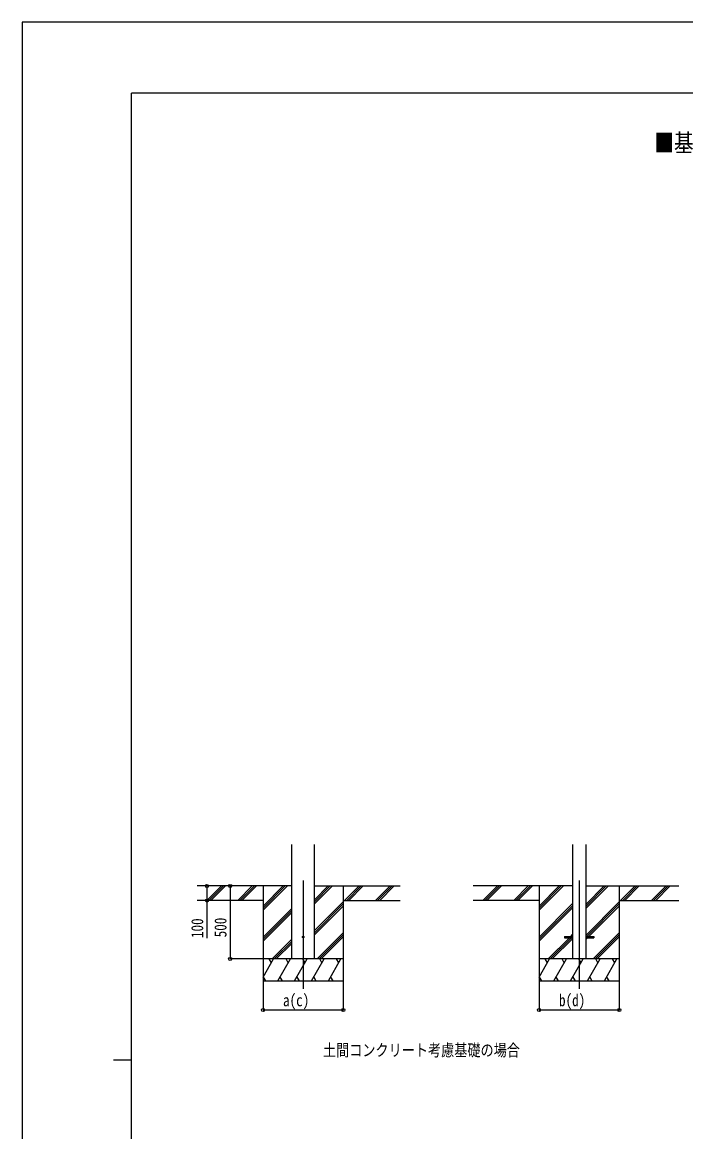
# Model space of a CAD drawing. Units: millimetres, scale not verified. Extents: x -10512 to 10512, y -7425 to 7425.
# Drawn here: x -10512 to -5964, y -180 to 7425 of the extents above; entities that cross this region are included whole.
import ezdxf
from ezdxf.enums import TextEntityAlignment as Align

# ---------------------------------------------------------------- set-up
doc = ezdxf.new("R2010")
doc.units = ezdxf.units.MM
doc.header["$LTSCALE"] = 30
for name, color, linetype in [('0-2_USER1', 3, 'Continuous'), ('0-3_YKK_12', 2, 'Continuous'), ('0-4_YKK_13', 4, 'Continuous'), ('0-5_YKK_A1', 4, 'Continuous'), ('0-6_YKK_D', 6, 'Continuous'), ('0-7_YKK_ZWAK', 7, 'Continuous')]:
    doc.layers.add(name, color=color, linetype=linetype)
doc.styles.add('ＭＳ ゴシック', font='')
doc.styles.get('ＭＳ ゴシック').set_extended_font_data('MS Gothic')

msp = doc.modelspace()

# ---------------------------------------------------------------- linework, layer by layer
at = {"layer": '0-3_YKK_12'}
for p, q in [((-8586.92, 1542.77), (-8586.92, 799.45)), ((-6695.35, 1542.77), (-6695.35, 799.45))]:
    msp.add_line(p, q, dxfattribs=at)
at = {"layer": '0-4_YKK_13'}
for p, q in [((-6795.35, 1159.04), (-6795.35, 1150.04)), ((-6795.35, 1159.04), (-6740.55, 1159.04)), ((-6795.35, 1150.04), (-6740.55, 1150.04)), ((-6650.15, 1159.04), (-6595.35, 1159.04)), ((-6650.15, 1150.04), (-6595.35, 1150.04)), ((-6595.35, 1159.04), (-6595.35, 1150.04))]:
    msp.add_line(p, q, dxfattribs=at)
msp.add_circle((-8586.92, 1154.54), 5, dxfattribs=at)
at = {"layer": '0-5_YKK_A1'}
for p, q in [((-8664.67, 1004.54), (-8664.67, 1789.89)), ((-8509.17, 1004.54), (-8509.17, 1789.89)), ((-6740.55, 1789.89), (-6740.55, 1004.54)), ((-6650.15, 1789.89), (-6650.15, 1004.54)), ((-8664.67, 1504.54), (-9312.87, 1504.54)), ((-9246.18, 1405.94), (-9147.58, 1504.54)), ((-9233.44, 1404.54), (-9133.44, 1504.54)), ((-9219.3, 1404.54), (-9119.3, 1504.54)), ((-9034.05, 1405.94), (-8935.45, 1504.54)), ((-9021.31, 1404.54), (-8921.31, 1504.54)), ((-9007.17, 1404.54), (-8907.17, 1504.54)), ((-8861.92, 1504.54), (-8861.92, 854.54)), ((-8861.92, 1337.66), (-8695.03, 1504.54)), ((-8861.92, 1351.8), (-8709.18, 1504.54)), ((-8861.92, 1365.94), (-8723.32, 1504.54)), ((-8509.17, 1382.04), (-8386.67, 1504.54)), ((-8509.17, 1396.18), (-8400.81, 1504.54)), ((-8509.17, 1410.32), (-8414.95, 1504.54)), ((-8509.17, 1504.54), (-7921.3, 1504.54)), ((-8311.92, 1504.54), (-8311.92, 854.54)), ((-8302.82, 1404.54), (-8202.82, 1504.54)), ((-8288.68, 1404.54), (-8188.68, 1504.54)), ((-8274.53, 1404.54), (-8174.53, 1504.54)), ((-8090.69, 1404.54), (-7990.69, 1504.54)), ((-8076.54, 1404.54), (-7976.54, 1504.54)), ((-8062.4, 1404.54), (-7962.4, 1504.54)), ((-6740.55, 1504.54), (-7421.3, 1504.54)), ((-7354.61, 1405.94), (-7256.01, 1504.54)), ((-7341.87, 1404.54), (-7241.87, 1504.54)), ((-7327.73, 1404.54), (-7227.73, 1504.54)), ((-7142.48, 1405.94), (-7043.88, 1504.54)), ((-7129.74, 1404.54), (-7029.74, 1504.54)), ((-7115.6, 1404.54), (-7015.6, 1504.54)), ((-6970.35, 1504.54), (-6970.35, 854.54)), ((-6970.35, 1337.66), (-6803.46, 1504.54)), ((-6970.35, 1351.8), (-6817.61, 1504.54)), ((-6970.35, 1365.94), (-6831.75, 1504.54)), ((-6650.15, 1349.49), (-6495.1, 1504.54)), ((-6650.15, 1363.63), (-6509.24, 1504.54)), ((-6650.15, 1377.77), (-6523.38, 1504.54)), ((-6650.15, 1504.54), (-6012.14, 1504.54)), ((-6420.35, 1504.54), (-6420.35, 854.54)), ((-6411.25, 1404.54), (-6311.25, 1504.54)), ((-6397.11, 1404.54), (-6297.11, 1504.54)), ((-6382.96, 1404.54), (-6282.96, 1504.54)), ((-6199.12, 1404.54), (-6099.12, 1504.54)), ((-6184.97, 1404.54), (-6084.97, 1504.54)), ((-6170.83, 1404.54), (-6070.83, 1504.54)), ((-8861.92, 1404.54), (-9312.87, 1404.54)), ((-8509.17, 1198.19), (-8311.92, 1395.44)), ((-8509.17, 1184.05), (-8311.92, 1381.3)), ((-8311.92, 1404.54), (-7921.3, 1404.54)), ((-6970.35, 1404.54), (-7421.3, 1404.54)), ((-6970.35, 1153.81), (-6740.55, 1383.61)), ((-6970.35, 1139.67), (-6740.55, 1369.46)), ((-6650.15, 1165.64), (-6420.35, 1395.44)), ((-6642.61, 1159.04), (-6420.35, 1381.3)), ((-6420.35, 1404.54), (-6012.14, 1404.54)), ((-8861.92, 1153.81), (-8664.67, 1351.06)), ((-8861.92, 1139.67), (-8664.67, 1336.92)), ((-8861.92, 1125.52), (-8664.67, 1322.77)), ((-8509.17, 1169.91), (-8311.92, 1367.15)), ((-6970.35, 1125.52), (-6740.55, 1355.32)), ((-6628.47, 1159.04), (-6420.35, 1367.15)), ((-8490.69, 1004.54), (-8311.92, 1183.31)), ((-8476.55, 1004.54), (-8311.92, 1169.17)), ((-8462.41, 1004.54), (-8311.92, 1155.02)), ((-6907.49, 1004.54), (-6761.99, 1150.04)), ((-6893.34, 1004.54), (-6747.84, 1150.04)), ((-6879.2, 1004.54), (-6740.55, 1143.19)), ((-6752.99, 1159.04), (-6740.55, 1171.48)), ((-6650.15, 1137.36), (-6637.47, 1150.04)), ((-6599.12, 1004.54), (-6420.35, 1183.31)), ((-6584.98, 1004.54), (-6420.35, 1169.17)), ((-6570.84, 1004.54), (-6420.35, 1155.02)), ((-8799.06, 1004.54), (-8664.67, 1138.93)), ((-8784.92, 1004.54), (-8664.67, 1124.78)), ((-8770.77, 1004.54), (-8664.67, 1110.64)), ((-8311.92, 1004.54), (-8861.92, 1004.54)), ((-8861.92, 879.09), (-8789.49, 1004.54)), ((-8804.49, 978.55), (-8819.49, 1004.54)), ((-8760.62, 854.54), (-8674.02, 1004.54)), ((-8689.02, 978.56), (-8704.02, 1004.54)), ((-8645.15, 854.54), (-8558.55, 1004.54)), ((-8573.55, 978.55), (-8588.55, 1004.54)), ((-8529.68, 854.54), (-8443.08, 1004.54)), ((-8458.08, 978.55), (-8473.08, 1004.54)), ((-8414.21, 854.54), (-8327.61, 1004.54)), ((-8342.61, 978.55), (-8357.61, 1004.54)), ((-6420.35, 1004.54), (-6970.35, 1004.54)), ((-6970.35, 879.09), (-6897.92, 1004.54)), ((-6912.92, 978.55), (-6927.92, 1004.54)), ((-6869.05, 854.54), (-6782.45, 1004.54)), ((-6797.45, 978.56), (-6812.45, 1004.54)), ((-6753.58, 854.54), (-6666.98, 1004.54)), ((-6681.98, 978.55), (-6696.98, 1004.54)), ((-6638.11, 854.54), (-6551.51, 1004.54)), ((-6566.51, 978.55), (-6581.51, 1004.54)), ((-6522.64, 854.54), (-6436.04, 1004.54)), ((-6451.04, 978.55), (-6466.04, 1004.54)), ((-8861.92, 854.54), (-8311.92, 854.54)), ((-8861.09, 880.52), (-8846.09, 854.54)), ((-8745.62, 880.52), (-8730.62, 854.54)), ((-8630.15, 880.52), (-8615.15, 854.54)), ((-8514.68, 880.52), (-8499.68, 854.54)), ((-8399.21, 880.52), (-8384.21, 854.54)), ((-6970.35, 854.54), (-6420.35, 854.54)), ((-6969.52, 880.52), (-6954.52, 854.54)), ((-6854.05, 880.52), (-6839.05, 854.54)), ((-6738.58, 880.52), (-6723.58, 854.54)), ((-6623.11, 880.52), (-6608.11, 854.54)), ((-6507.64, 880.52), (-6492.64, 854.54))]:
    msp.add_line(p, q, dxfattribs=at)
at = {"layer": '0-6_YKK_D'}
for p, q in [((-9086.97, 1504.54), (-9086.97, 1004.54)), ((-8862.92, 1004.54), (-9087.97, 1004.54)), ((-8861.92, 854.54), (-8861.92, 653.54)), ((-8311.92, 854.54), (-8311.92, 653.54)), ((-6970.35, 854.54), (-6970.35, 653.54)), ((-6420.35, 854.54), (-6420.35, 653.54)), ((-8861.92, 654.54), (-8311.92, 654.54)), ((-6970.35, 654.54), (-6420.35, 654.54))]:
    msp.add_line(p, q, dxfattribs=at)
msp.add_lwpolyline([(-9246.25, 1504.54), (-9246.25, 1404.54), (-9246.25, 1146.94)], dxfattribs=at)
for centre in [(-9246.25, 1504.54), (-9086.97, 1504.54), (-9246.25, 1404.54), (-9086.97, 1004.54), (-8861.92, 654.54), (-8311.92, 654.54), (-6970.35, 654.54), (-6420.35, 654.54)]:
    msp.add_circle(centre, 10.62, dxfattribs=at)
at = {"layer": '0-7_YKK_ZWAK'}
for p, q in [((9737.55, 6937.5), (-9762.45, 6937.5)), ((-9762.45, -6312.5), (-9762.45, 6937.5)), ((-9887.45, 312.5), (-9762.45, 312.5))]:
    msp.add_line(p, q, dxfattribs=at)
msp.add_lwpolyline([(-10512.5, -7425), (10512.5, -7425), (10512.5, 7425), (-10512.5, 7425)], close=True, dxfattribs=at)

# ---------------------------------------------------------------- texts
at = {"layer": '0-2_USER1', "style": 'ＭＳ ゴシック', "width": 0.8}
for s, height, p in [('■基礎配置図', 123.7, (-6180.35, 6499.12)), ('土間コンクリート考慮基礎の場合', 82.48, (-8451.36, 313.18))]:
    msp.add_text(s, height=height, dxfattribs=at).set_placement(p, align=Align.BOTTOM_LEFT)
at = {"layer": '0-6_YKK_D', "style": 'ＭＳ ゴシック', "width": 0.8}
for s, p in [('100', (-9247.05, 1147.74)), ('500', (-9087.77, 1152.54))]:
    msp.add_text(s, height=82.48, rotation=90, dxfattribs=at).set_placement(p, align=Align.BOTTOM_LEFT)
for s, p in [('a(c)', (-8724.92, 655.34)), ('b(d)', (-6833.35, 655.34))]:
    msp.add_text(s, height=82.48, dxfattribs=at).set_placement(p, align=Align.BOTTOM_LEFT)

doc.saveas('drawing.dxf')
